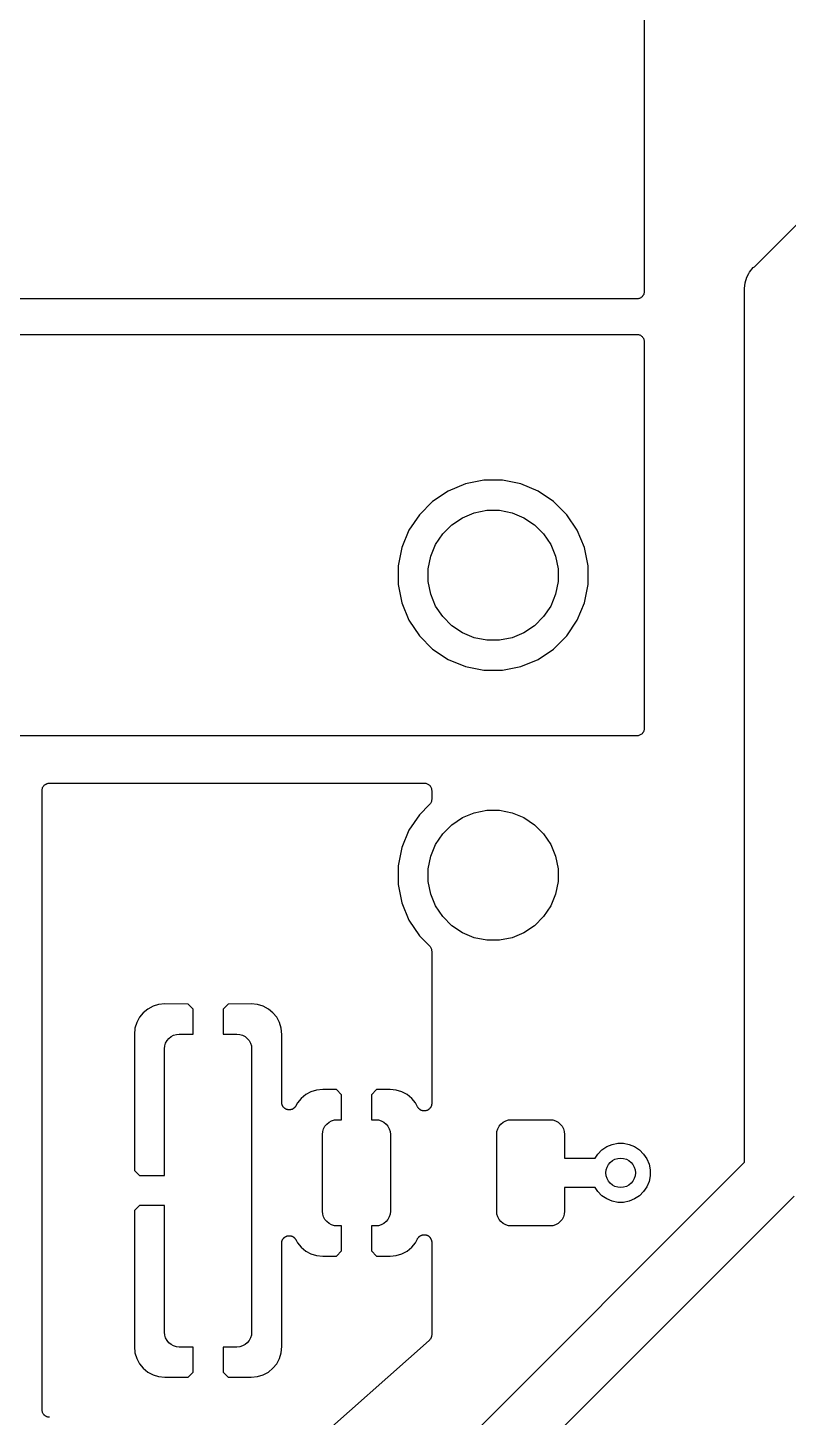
# Model space of a CAD drawing. Extents: x -3.6 to 94.4, y -84.3 to 13.7.
# Drawn here: x 35.36 to 48.24, y -32.74 to -9.21 of the extents above; entities that cross this region are included whole.
import ezdxf

# ---------------------------------------------------------------- set-up
doc = ezdxf.new("R2010")
doc.units = 0
doc.layers.add('BLACK', color=7, linetype='CONTINUOUS')

msp = doc.modelspace()

# ---------------------------------------------------------------- linework, layer by layer
at = {"layer": 'BLACK', "linetype": 'CONTINUOUS'}
for p, q in [((45.8, 2.873), (45.8, -13.673)), ((47.6638, -13.2541), (49.125, -11.7929)), ((47.5358, -13.4327), (47.569, -13.3707)), ((47.569, -13.3707), (47.5823, -13.3459)), ((47.5823, -13.3459), (47.6447, -13.2697)), ((47.6447, -13.2697), (47.6638, -13.2541)), ((47.4976, -13.625), (47.5072, -13.527)), ((47.5, -13.6496), (47.4976, -13.625)), ((47.5072, -13.527), (47.5358, -13.4327)), ((45.673, -13.8), (23.6062, -13.8)), ((45.6849, -13.7988), (45.673, -13.8)), ((45.6968, -13.7977), (45.6849, -13.7988)), ((45.6972, -13.7976), (45.6968, -13.7977)), ((45.6977, -13.7976), (45.6972, -13.7976)), ((45.7091, -13.7941), (45.6977, -13.7976)), ((45.7206, -13.7908), (45.7091, -13.7941)), ((45.721, -13.7905), (45.7206, -13.7908)), ((45.7214, -13.7904), (45.721, -13.7905)), ((45.7319, -13.7848), (45.7214, -13.7904)), ((45.7425, -13.7793), (45.7319, -13.7848)), ((45.7429, -13.779), (45.7425, -13.7793)), ((45.7433, -13.7788), (45.7429, -13.779)), ((45.7525, -13.7712), (45.7433, -13.7788)), ((45.7619, -13.7637), (45.7525, -13.7712)), ((45.7621, -13.7634), (45.7619, -13.7637)), ((45.7625, -13.7631), (45.7621, -13.7634)), ((45.7701, -13.7539), (45.7625, -13.7631)), ((45.7778, -13.7448), (45.7701, -13.7539)), ((45.778, -13.7444), (45.7778, -13.7448)), ((45.7783, -13.744), (45.778, -13.7444)), ((45.784, -13.7335), (45.7783, -13.744)), ((45.7897, -13.723), (45.784, -13.7335)), ((45.7899, -13.7226), (45.7897, -13.723)), ((45.7901, -13.7222), (45.7899, -13.7226)), ((45.7936, -13.7108), (45.7901, -13.7222)), ((45.7972, -13.6994), (45.7936, -13.7108)), ((45.7973, -13.699), (45.7972, -13.6994)), ((45.7974, -13.6985), (45.7973, -13.699)), ((45.7987, -13.6867), (45.7974, -13.6985)), ((45.8, -13.6748), (45.7987, -13.6867)), ((45.8, -13.673), (45.8, -13.6739)), ((45.8, -13.6739), (45.8, -13.6739)), ((45.8, -13.6739), (45.8, -13.6739)), ((45.8, -13.6739), (45.8, -13.6748)), ((47.5, -28.4179), (47.5, -13.6496)), ((24.727, -14.4), (45.673, -14.4)), ((45.673, -14.4), (45.6739, -14.4)), ((45.6739, -14.4), (45.6739, -14.4)), ((45.6739, -14.4), (45.6739, -14.4)), ((45.6739, -14.4), (45.6748, -14.4)), ((45.6748, -14.4), (45.6867, -14.4013)), ((45.6867, -14.4013), (45.6985, -14.4026)), ((45.6985, -14.4026), (45.699, -14.4027)), ((45.699, -14.4027), (45.6994, -14.4028)), ((45.6994, -14.4028), (45.7108, -14.4064)), ((45.7108, -14.4064), (45.7222, -14.4099)), ((45.7222, -14.4099), (45.7226, -14.4101)), ((45.7226, -14.4101), (45.723, -14.4103)), ((45.723, -14.4103), (45.7335, -14.416)), ((45.7335, -14.416), (45.744, -14.4217)), ((45.744, -14.4217), (45.7444, -14.422)), ((45.7444, -14.422), (45.7448, -14.4222)), ((45.7448, -14.4222), (45.7539, -14.4299)), ((45.7539, -14.4299), (45.7631, -14.4375)), ((45.7631, -14.4375), (45.7634, -14.4379)), ((45.7634, -14.4379), (45.7637, -14.4381)), ((45.7637, -14.4381), (45.7712, -14.4475)), ((45.7712, -14.4475), (45.7788, -14.4567)), ((45.7788, -14.4567), (45.779, -14.4571)), ((45.779, -14.4571), (45.7793, -14.4575)), ((45.7793, -14.4575), (45.7848, -14.4681)), ((45.7848, -14.4681), (45.7904, -14.4786)), ((45.7904, -14.4786), (45.7905, -14.479)), ((45.7905, -14.479), (45.7908, -14.4794)), ((45.7908, -14.4794), (45.7941, -14.4909)), ((45.7941, -14.4909), (45.7976, -14.5023)), ((45.7976, -14.5023), (45.7976, -14.5028)), ((45.7976, -14.5028), (45.7978, -14.5032)), ((45.7978, -14.5032), (45.7988, -14.5151)), ((45.7988, -14.5151), (45.8, -14.527)), ((45.8, -14.527), (45.8, -21.073)), ((42.771, -16.9338), (42.4783, -17.055)), ((43.0816, -16.872), (42.771, -16.9338)), ((43.3984, -16.872), (43.0816, -16.872)), ((43.709, -16.9338), (43.3984, -16.872)), ((44.0017, -17.055), (43.709, -16.9338)), ((42.4783, -17.055), (42.215, -17.231)), ((44.265, -17.231), (44.0017, -17.055)), ((42.215, -17.231), (41.991, -17.455)), ((42.9191, -17.4223), (43.1317, -17.38)), ((43.1317, -17.38), (43.3483, -17.38)), ((43.3483, -17.38), (43.5609, -17.4223)), ((44.489, -17.455), (44.265, -17.231)), ((41.991, -17.455), (41.815, -17.7183)), ((42.3856, -17.7788), (42.5388, -17.6256)), ((42.5388, -17.6256), (42.719, -17.5052)), ((42.719, -17.5052), (42.9191, -17.4223)), ((43.5609, -17.4223), (43.761, -17.5052)), ((43.761, -17.5052), (43.9412, -17.6256)), ((43.9412, -17.6256), (44.0944, -17.7788)), ((44.665, -17.7183), (44.489, -17.455)), ((41.815, -17.7183), (41.6938, -18.011)), ((42.2652, -17.959), (42.3856, -17.7788)), ((44.0944, -17.7788), (44.2148, -17.959)), ((44.7862, -18.011), (44.665, -17.7183)), ((41.6938, -18.011), (41.632, -18.3216)), ((42.1823, -18.1591), (42.2652, -17.959)), ((44.2148, -17.959), (44.2977, -18.1591)), ((44.848, -18.3216), (44.7862, -18.011)), ((41.632, -18.3216), (41.632, -18.6384)), ((42.14, -18.3717), (42.1823, -18.1591)), ((44.2977, -18.1591), (44.34, -18.3717)), ((44.848, -18.6384), (44.848, -18.3216)), ((42.14, -18.5883), (42.14, -18.3717)), ((42.1823, -18.8009), (42.14, -18.5883)), ((44.34, -18.5883), (44.2977, -18.8009)), ((44.34, -18.3717), (44.34, -18.5883)), ((41.632, -18.6384), (41.6938, -18.949)), ((42.2652, -19.001), (42.1823, -18.8009)), ((44.2977, -18.8009), (44.2148, -19.001)), ((44.7862, -18.949), (44.848, -18.6384)), ((41.6938, -18.949), (41.815, -19.2417)), ((42.3856, -19.1812), (42.2652, -19.001)), ((44.2148, -19.001), (44.0944, -19.1812)), ((44.665, -19.2417), (44.7862, -18.949)), ((41.815, -19.2417), (41.991, -19.505)), ((42.5388, -19.3344), (42.3856, -19.1812)), ((44.0944, -19.1812), (43.9412, -19.3344)), ((44.489, -19.505), (44.665, -19.2417)), ((41.991, -19.505), (42.215, -19.729)), ((42.719, -19.4548), (42.5388, -19.3344)), ((42.9191, -19.5377), (42.719, -19.4548)), ((43.761, -19.4548), (43.5609, -19.5377)), ((43.9412, -19.3344), (43.761, -19.4548)), ((44.265, -19.729), (44.489, -19.505)), ((42.215, -19.729), (42.4783, -19.905)), ((43.1317, -19.58), (42.9191, -19.5377)), ((43.3483, -19.58), (43.1317, -19.58)), ((43.5609, -19.5377), (43.3483, -19.58)), ((44.0017, -19.905), (44.265, -19.729)), ((42.4783, -19.905), (42.771, -20.0262)), ((43.709, -20.0262), (44.0017, -19.905)), ((42.771, -20.0262), (43.0816, -20.088)), ((43.0816, -20.088), (43.3984, -20.088)), ((43.3984, -20.088), (43.709, -20.0262)), ((45.7525, -21.1712), (45.7433, -21.1788)), ((45.7619, -21.1637), (45.7525, -21.1712)), ((45.7621, -21.1634), (45.7619, -21.1637)), ((45.7625, -21.1631), (45.7621, -21.1634)), ((45.7701, -21.1539), (45.7625, -21.1631)), ((45.7778, -21.1448), (45.7701, -21.1539)), ((45.778, -21.1444), (45.7778, -21.1448)), ((45.7783, -21.144), (45.778, -21.1444)), ((45.784, -21.1335), (45.7783, -21.144)), ((45.7897, -21.123), (45.784, -21.1335)), ((45.7899, -21.1226), (45.7897, -21.123)), ((45.7901, -21.1222), (45.7899, -21.1226)), ((45.7936, -21.1108), (45.7901, -21.1222)), ((45.7972, -21.0994), (45.7936, -21.1108)), ((45.7973, -21.099), (45.7972, -21.0994)), ((45.7974, -21.0985), (45.7973, -21.099)), ((45.7987, -21.0867), (45.7974, -21.0985)), ((45.8, -21.0748), (45.7987, -21.0867)), ((45.8, -21.073), (45.8, -21.0739)), ((45.8, -21.0739), (45.8, -21.0739)), ((45.8, -21.0739), (45.8, -21.0739)), ((45.8, -21.0739), (45.8, -21.0748)), ((45.673, -21.2), (29.735, -21.2)), ((45.6849, -21.1988), (45.673, -21.2)), ((45.6968, -21.1977), (45.6849, -21.1988)), ((45.6972, -21.1976), (45.6968, -21.1977)), ((45.6977, -21.1976), (45.6972, -21.1976)), ((45.7091, -21.1941), (45.6977, -21.1976)), ((45.7206, -21.1908), (45.7091, -21.1941)), ((45.721, -21.1905), (45.7206, -21.1908)), ((45.7214, -21.1904), (45.721, -21.1905)), ((45.7319, -21.1848), (45.7214, -21.1904)), ((45.7425, -21.1793), (45.7319, -21.1848)), ((45.7429, -21.179), (45.7425, -21.1793)), ((45.7433, -21.1788), (45.7429, -21.179)), ((35.6, -22.1252), (35.6013, -22.1133)), ((35.6013, -22.1133), (35.6026, -22.1015)), ((35.6026, -22.1015), (35.6027, -22.101)), ((35.6027, -22.101), (35.6028, -22.1006)), ((35.6028, -22.1006), (35.6064, -22.0892)), ((35.6064, -22.0892), (35.6099, -22.0778)), ((35.6099, -22.0778), (35.6101, -22.0774)), ((35.6101, -22.0774), (35.6103, -22.077)), ((35.6103, -22.077), (35.616, -22.0665)), ((35.616, -22.0665), (35.6217, -22.056)), ((35.6217, -22.056), (35.622, -22.0556)), ((35.622, -22.0556), (35.6222, -22.0552)), ((35.6222, -22.0552), (35.6299, -22.0461)), ((35.6299, -22.0461), (35.6375, -22.0369)), ((35.6375, -22.0369), (35.6379, -22.0366)), ((35.6379, -22.0366), (35.6381, -22.0363)), ((35.6381, -22.0363), (35.6475, -22.0288)), ((35.6475, -22.0288), (35.6567, -22.0212)), ((35.6567, -22.0212), (35.6571, -22.021)), ((35.6571, -22.021), (35.6575, -22.0207)), ((35.6575, -22.0207), (35.6681, -22.0152)), ((35.6681, -22.0152), (35.6786, -22.0096)), ((35.6786, -22.0096), (35.679, -22.0095)), ((35.679, -22.0095), (35.6794, -22.0092)), ((35.6794, -22.0092), (35.6909, -22.0059)), ((35.6909, -22.0059), (35.7023, -22.0024)), ((35.7023, -22.0024), (35.7028, -22.0024)), ((35.7028, -22.0024), (35.7032, -22.0023)), ((35.7032, -22.0023), (35.7151, -22.0012)), ((35.7151, -22.0012), (35.727, -22)), ((35.727, -22), (42.073, -22)), ((42.073, -22), (42.0739, -22)), ((42.0739, -22), (42.0739, -22)), ((42.0739, -22), (42.0739, -22)), ((42.0739, -22), (42.0748, -22)), ((42.0748, -22), (42.0867, -22.0013)), ((42.0867, -22.0013), (42.0985, -22.0026)), ((42.0985, -22.0026), (42.099, -22.0027)), ((42.099, -22.0027), (42.0994, -22.0028)), ((42.0994, -22.0028), (42.1108, -22.0064)), ((42.1108, -22.0064), (42.1222, -22.0099)), ((42.1222, -22.0099), (42.1226, -22.0101)), ((42.1226, -22.0101), (42.123, -22.0103)), ((42.123, -22.0103), (42.1335, -22.016)), ((42.1335, -22.016), (42.144, -22.0217)), ((42.144, -22.0217), (42.1444, -22.022)), ((42.1444, -22.022), (42.1448, -22.0222)), ((42.1448, -22.0222), (42.1539, -22.0299)), ((42.1539, -22.0299), (42.1631, -22.0375)), ((42.1631, -22.0375), (42.1634, -22.0379)), ((42.1634, -22.0379), (42.1637, -22.0381)), ((42.1637, -22.0381), (42.1712, -22.0475)), ((42.1712, -22.0475), (42.1788, -22.0567)), ((42.1788, -22.0567), (42.179, -22.0571)), ((42.179, -22.0571), (42.1793, -22.0575)), ((42.1793, -22.0575), (42.1848, -22.0681)), ((42.1848, -22.0681), (42.1904, -22.0786)), ((42.1904, -22.0786), (42.1905, -22.079)), ((42.1905, -22.079), (42.1908, -22.0794)), ((42.1908, -22.0794), (42.1941, -22.0909)), ((42.1941, -22.0909), (42.1976, -22.1023)), ((42.1976, -22.1023), (42.1976, -22.1028)), ((42.1976, -22.1028), (42.1977, -22.1032)), ((42.1977, -22.1032), (42.1988, -22.1151)), ((42.1988, -22.1151), (42.2, -22.127)), ((35.6, -22.1261), (35.6, -22.1252)), ((35.6, -22.1261), (35.6, -22.1261)), ((35.6, -22.1261), (35.6, -22.1261)), ((35.6, -22.127), (35.6, -22.1261)), ((35.6, -32.6127), (35.6, -22.127)), ((42.1778, -22.3451), (42.1703, -22.3541)), ((42.1781, -22.3445), (42.1778, -22.3451)), ((42.1785, -22.344), (42.1781, -22.3445)), ((42.1841, -22.3337), (42.1785, -22.344)), ((42.1897, -22.3234), (42.1841, -22.3337)), ((42.1899, -22.3227), (42.1897, -22.3234)), ((42.1902, -22.3221), (42.1899, -22.3227)), ((42.1937, -22.311), (42.1902, -22.3221)), ((42.1972, -22.2997), (42.1937, -22.311)), ((42.1973, -22.2991), (42.1972, -22.2997)), ((42.1975, -22.2984), (42.1973, -22.2991)), ((42.1987, -22.2868), (42.1975, -22.2984)), ((42.2, -22.2751), (42.1987, -22.2868)), ((42.2, -22.127), (42.2, -22.2733)), ((42.2, -22.2733), (42.2, -22.2738)), ((42.2, -22.2738), (42.2, -22.2738)), ((42.2, -22.2738), (42.2, -22.2738)), ((42.2, -22.2738), (42.2, -22.2751)), ((41.991, -22.535), (41.815, -22.7983)), ((42.1628, -22.3631), (41.991, -22.535)), ((42.1703, -22.3541), (42.1628, -22.3631)), ((42.5388, -22.7056), (42.719, -22.5852)), ((42.719, -22.5852), (42.9191, -22.5023)), ((42.9191, -22.5023), (43.1317, -22.46)), ((43.1317, -22.46), (43.3483, -22.46)), ((43.3483, -22.46), (43.5609, -22.5023)), ((43.5609, -22.5023), (43.761, -22.5852)), ((43.761, -22.5852), (43.9412, -22.7056)), ((41.815, -22.7983), (41.6938, -23.091)), ((42.3856, -22.8588), (42.5388, -22.7056)), ((43.9412, -22.7056), (44.0944, -22.8588)), ((42.1823, -23.2391), (42.2652, -23.039)), ((42.2652, -23.039), (42.3856, -22.8588)), ((44.0944, -22.8588), (44.2148, -23.039)), ((44.2148, -23.039), (44.2977, -23.2391)), ((41.6938, -23.091), (41.632, -23.4016)), ((42.14, -23.4517), (42.1823, -23.2391)), ((44.2977, -23.2391), (44.34, -23.4517)), ((41.632, -23.4016), (41.632, -23.7184)), ((42.14, -23.6683), (42.14, -23.4517)), ((44.34, -23.4517), (44.34, -23.6683)), ((41.632, -23.7184), (41.6938, -24.029)), ((42.1823, -23.8809), (42.14, -23.6683)), ((44.34, -23.6683), (44.2977, -23.8809)), ((42.2652, -24.081), (42.1823, -23.8809)), ((44.2977, -23.8809), (44.2148, -24.081)), ((41.6938, -24.029), (41.815, -24.3217)), ((42.3856, -24.2612), (42.2652, -24.081)), ((44.2148, -24.081), (44.0944, -24.2612)), ((41.815, -24.3217), (41.991, -24.585)), ((42.5388, -24.4144), (42.3856, -24.2612)), ((42.719, -24.5348), (42.5388, -24.4144)), ((43.9412, -24.4144), (43.761, -24.5348)), ((44.0944, -24.2612), (43.9412, -24.4144)), ((41.991, -24.585), (42.1628, -24.7569)), ((42.9191, -24.6177), (42.719, -24.5348)), ((43.1317, -24.66), (42.9191, -24.6177)), ((43.3483, -24.66), (43.1317, -24.66)), ((43.5609, -24.6177), (43.3483, -24.66)), ((43.761, -24.5348), (43.5609, -24.6177)), ((42.1628, -24.7569), (42.1631, -24.7572)), ((42.1631, -24.7572), (42.1631, -24.7572)), ((42.1631, -24.7572), (42.1631, -24.7572)), ((42.1631, -24.7572), (42.164, -24.7581)), ((42.164, -24.7581), (42.1714, -24.7673)), ((42.1714, -24.7673), (42.1788, -24.7764)), ((42.1788, -24.7764), (42.1791, -24.777)), ((42.1791, -24.777), (42.1795, -24.7775)), ((42.1795, -24.7775), (42.1849, -24.7879)), ((42.1849, -24.7879), (42.1904, -24.7983)), ((42.1904, -24.7983), (42.1906, -24.7989)), ((42.1906, -24.7989), (42.1909, -24.7995)), ((42.1909, -24.7995), (42.1942, -24.8108)), ((42.1942, -24.8108), (42.1976, -24.822)), ((42.1976, -24.822), (42.1976, -24.8227)), ((42.1976, -24.8227), (42.1978, -24.8233)), ((42.1978, -24.8233), (42.1989, -24.835)), ((42.1989, -24.835), (42.2, -24.8467)), ((42.2, -24.8467), (42.2, -27.4249)), ((37.3914, -25.8256), (37.3141, -25.8891)), ((37.4797, -25.7784), (37.3914, -25.8256)), ((37.5754, -25.7494), (37.4797, -25.7784)), ((37.6808, -25.739), (37.5754, -25.7494)), ((38.0738, -25.7416), (37.6808, -25.739)), ((38.1585, -25.8264), (38.0738, -25.7416)), ((38.1585, -26.25), (38.1585, -25.8264)), ((38.7512, -25.7416), (38.6665, -25.8264)), ((38.6665, -25.8264), (38.6665, -26.25)), ((39.1442, -25.739), (38.7512, -25.7416)), ((39.2496, -25.7493), (39.1442, -25.739)), ((39.3453, -25.7784), (39.2496, -25.7493)), ((39.4336, -25.8256), (39.3453, -25.7784)), ((39.5109, -25.8891), (39.4336, -25.8256)), ((37.2034, -26.0547), (37.1743, -26.1504)), ((37.2506, -25.9664), (37.2034, -26.0547)), ((37.3141, -25.8891), (37.2506, -25.9664)), ((39.5744, -25.9664), (39.5109, -25.8891)), ((39.6216, -26.0547), (39.5744, -25.9664)), ((39.6506, -26.1504), (39.6216, -26.0547)), ((37.1743, -26.1504), (37.1639, -26.2562)), ((37.1639, -26.2562), (37.1669, -28.5616)), ((37.7171, -26.3611), (37.7482, -26.3232)), ((37.7482, -26.3232), (37.7861, -26.2921)), ((37.7861, -26.2921), (37.8293, -26.269)), ((37.8293, -26.269), (37.8762, -26.2548)), ((37.8762, -26.2548), (37.925, -26.25)), ((37.925, -26.25), (38.1585, -26.25)), ((38.6665, -26.25), (38.9, -26.25)), ((38.9, -26.25), (38.9488, -26.2548)), ((38.9488, -26.2548), (38.9957, -26.269)), ((38.9957, -26.269), (39.0389, -26.2921)), ((39.0389, -26.2921), (39.0768, -26.3232)), ((39.0768, -26.3232), (39.1079, -26.3611)), ((39.6611, -26.2562), (39.6506, -26.1504)), ((39.6596, -27.4069), (39.6611, -26.2562)), ((37.675, -26.5), (37.6798, -26.4512)), ((37.675, -28.646), (37.675, -26.5)), ((37.6798, -26.4512), (37.694, -26.4043)), ((37.694, -26.4043), (37.7171, -26.3611)), ((39.1079, -26.3611), (39.131, -26.4043)), ((39.131, -26.4043), (39.1452, -26.4512)), ((39.1452, -26.4512), (39.15, -26.5)), ((39.15, -26.5), (39.15, -31.3)), ((40.0664, -27.2756), (39.9891, -27.3391)), ((40.1547, -27.2284), (40.0664, -27.2756)), ((40.2504, -27.1994), (40.1547, -27.2284)), ((40.3556, -27.189), (40.2504, -27.1994)), ((40.5861, -27.1914), (40.3556, -27.189)), ((40.671, -27.2764), (40.5861, -27.1914)), ((40.671, -27.7), (40.671, -27.2764)), ((41.2639, -27.1914), (41.179, -27.2764)), ((41.179, -27.2764), (41.179, -27.7)), ((41.4944, -27.189), (41.2639, -27.1914)), ((41.5996, -27.1993), (41.4944, -27.189)), ((41.6953, -27.2284), (41.5996, -27.1993)), ((41.7836, -27.2756), (41.6953, -27.2284)), ((41.8609, -27.3391), (41.7836, -27.2756)), ((39.6602, -27.413), (39.6596, -27.4069)), ((39.6601, -27.4192), (39.6602, -27.413)), ((39.6614, -27.4253), (39.6601, -27.4192)), ((39.662, -27.4316), (39.6614, -27.4253)), ((39.6637, -27.4374), (39.662, -27.4316)), ((39.6649, -27.4435), (39.6637, -27.4374)), ((39.6673, -27.4493), (39.6649, -27.4435)), ((39.6691, -27.4553), (39.6673, -27.4493)), ((39.672, -27.4607), (39.6691, -27.4553)), ((39.6743, -27.4664), (39.672, -27.4607)), ((39.6778, -27.4717), (39.6743, -27.4664)), ((39.6807, -27.4772), (39.6778, -27.4717)), ((39.6846, -27.482), (39.6807, -27.4772)), ((39.688, -27.4871), (39.6846, -27.482)), ((39.6924, -27.4916), (39.688, -27.4871)), ((39.6963, -27.4964), (39.6924, -27.4916)), ((39.7011, -27.5003), (39.6963, -27.4964)), ((39.7054, -27.5047), (39.7011, -27.5003)), ((39.7106, -27.5082), (39.7054, -27.5047)), ((39.7154, -27.5122), (39.7106, -27.5082)), ((39.7208, -27.5152), (39.7154, -27.5122)), ((39.7259, -27.5186), (39.7208, -27.5152)), ((39.7317, -27.5211), (39.7259, -27.5186)), ((39.7372, -27.5241), (39.7317, -27.5211)), ((39.7431, -27.5259), (39.7372, -27.5241)), ((39.7487, -27.5283), (39.7431, -27.5259)), ((39.7549, -27.5296), (39.7487, -27.5283)), ((39.7609, -27.5314), (39.7549, -27.5296)), ((39.8161, -27.5301), (39.8102, -27.5318)), ((39.8222, -27.529), (39.8161, -27.5301)), ((39.828, -27.5266), (39.8222, -27.529)), ((39.834, -27.5249), (39.828, -27.5266)), ((39.8395, -27.522), (39.834, -27.5249)), ((39.8452, -27.5197), (39.8395, -27.522)), ((39.8504, -27.5163), (39.8452, -27.5197)), ((39.856, -27.5134), (39.8504, -27.5163)), ((39.8608, -27.5096), (39.856, -27.5134)), ((39.8659, -27.5062), (39.8608, -27.5096)), ((39.8704, -27.5018), (39.8659, -27.5062)), ((39.8753, -27.4979), (39.8704, -27.5018)), ((39.8793, -27.4932), (39.8753, -27.4979)), ((39.8837, -27.4889), (39.8793, -27.4932)), ((39.8872, -27.4837), (39.8837, -27.4889)), ((39.8913, -27.4789), (39.8872, -27.4837)), ((39.8942, -27.4735), (39.8913, -27.4789)), ((39.8977, -27.4685), (39.8942, -27.4735)), ((39.8986, -27.4669), (39.8977, -27.4685)), ((39.9256, -27.4164), (39.8986, -27.4669)), ((39.9891, -27.3391), (39.9256, -27.4164)), ((41.9244, -27.4164), (41.8609, -27.3391)), ((41.961, -27.4848), (41.9244, -27.4164)), ((41.9644, -27.4899), (41.961, -27.4848)), ((41.9672, -27.4952), (41.9644, -27.4899)), ((41.9712, -27.5002), (41.9672, -27.4952)), ((41.9748, -27.5054), (41.9712, -27.5002)), ((41.979, -27.5097), (41.9748, -27.5054)), ((41.9829, -27.5144), (41.979, -27.5097)), ((41.9878, -27.5185), (41.9829, -27.5144)), ((41.9923, -27.523), (41.9878, -27.5185)), ((41.9973, -27.5264), (41.9923, -27.523)), ((42.002, -27.5302), (41.9973, -27.5264)), ((42.0076, -27.5333), (42.002, -27.5302)), ((42.1475, -27.5272), (42.1425, -27.5312)), ((42.1528, -27.5237), (42.1475, -27.5272)), ((42.1571, -27.5195), (42.1528, -27.5237)), ((42.1619, -27.5157), (42.1571, -27.5195)), ((42.1659, -27.5108), (42.1619, -27.5157)), ((42.1705, -27.5064), (42.1659, -27.5108)), ((42.1739, -27.5013), (42.1705, -27.5064)), ((42.1778, -27.4967), (42.1739, -27.5013)), ((42.1808, -27.4911), (42.1778, -27.4967)), ((42.1844, -27.4859), (42.1808, -27.4911)), ((42.1868, -27.4803), (42.1844, -27.4859)), ((42.1897, -27.475), (42.1868, -27.4803)), ((42.1916, -27.4689), (42.1897, -27.475)), ((42.1941, -27.4631), (42.1916, -27.4689)), ((42.1954, -27.4571), (42.1941, -27.4631)), ((42.1972, -27.4514), (42.1954, -27.4571)), ((42.1979, -27.445), (42.1972, -27.4514)), ((42.1992, -27.4388), (42.1979, -27.445)), ((42.1993, -27.4328), (42.1992, -27.4388)), ((42.2, -27.4267), (42.1993, -27.4328)), ((42.2, -27.4249), (42.2, -27.4267)), ((39.767, -27.5321), (39.7609, -27.5314)), ((39.773, -27.5333), (39.767, -27.5321)), ((39.7793, -27.5334), (39.773, -27.5333)), ((39.7855, -27.534), (39.7793, -27.5334)), ((39.7917, -27.5335), (39.7855, -27.534)), ((39.7978, -27.5335), (39.7917, -27.5335)), ((39.804, -27.5324), (39.7978, -27.5335)), ((39.8102, -27.5318), (39.804, -27.5324)), ((40.4232, -27.7732), (40.4611, -27.7421)), ((40.4611, -27.7421), (40.5043, -27.719)), ((40.5043, -27.719), (40.5512, -27.7048)), ((40.5512, -27.7048), (40.6, -27.7)), ((40.6, -27.7), (40.671, -27.7)), ((41.179, -27.7), (41.25, -27.7)), ((41.25, -27.7), (41.2988, -27.7048)), ((41.2988, -27.7048), (41.3457, -27.719)), ((41.3457, -27.719), (41.3889, -27.7421)), ((41.3889, -27.7421), (41.4268, -27.7732)), ((42.0128, -27.5368), (42.0076, -27.5333)), ((42.0184, -27.5391), (42.0128, -27.5368)), ((42.0238, -27.542), (42.0184, -27.5391)), ((42.0299, -27.5439), (42.0238, -27.542)), ((42.0357, -27.5464), (42.0299, -27.5439)), ((42.0417, -27.5476), (42.0357, -27.5464)), ((42.0475, -27.5494), (42.0417, -27.5476)), ((42.0538, -27.55), (42.0475, -27.5494)), ((42.06, -27.5513), (42.0538, -27.55)), ((42.0661, -27.5513), (42.06, -27.5513)), ((42.0721, -27.5519), (42.0661, -27.5513)), ((42.0784, -27.5514), (42.0721, -27.5519)), ((42.0848, -27.5514), (42.0784, -27.5514)), ((42.0908, -27.5502), (42.0848, -27.5514)), ((42.0968, -27.5497), (42.0908, -27.5502)), ((42.1029, -27.5479), (42.0968, -27.5497)), ((42.1091, -27.5467), (42.1029, -27.5479)), ((42.1148, -27.5444), (42.1091, -27.5467)), ((42.1206, -27.5427), (42.1148, -27.5444)), ((42.1262, -27.5398), (42.1206, -27.5427)), ((42.1321, -27.5374), (42.1262, -27.5398)), ((42.1372, -27.534), (42.1321, -27.5374)), ((42.1425, -27.5312), (42.1372, -27.534)), ((43.3732, -27.7732), (43.4111, -27.7421)), ((43.4111, -27.7421), (43.4543, -27.719)), ((43.4543, -27.719), (43.5012, -27.7048)), ((43.5012, -27.7048), (43.55, -27.7)), ((43.55, -27.7), (44.2, -27.7)), ((44.2, -27.7), (44.2488, -27.7048)), ((44.2488, -27.7048), (44.2957, -27.719)), ((44.2957, -27.719), (44.3389, -27.7421)), ((44.3389, -27.7421), (44.3768, -27.7732)), ((40.35, -27.95), (40.3548, -27.9012)), ((40.35, -29.25), (40.35, -27.95)), ((40.3548, -27.9012), (40.369, -27.8543)), ((40.369, -27.8543), (40.3921, -27.8111)), ((40.3921, -27.8111), (40.4232, -27.7732)), ((41.4268, -27.7732), (41.4579, -27.8111)), ((41.4579, -27.8111), (41.481, -27.8543)), ((41.481, -27.8543), (41.4952, -27.9012)), ((41.4952, -27.9012), (41.5, -27.95)), ((41.5, -27.95), (41.5, -29.25)), ((43.3, -27.95), (43.3048, -27.9012)), ((43.3, -29.25), (43.3, -27.95)), ((43.3048, -27.9012), (43.319, -27.8543)), ((43.319, -27.8543), (43.3421, -27.8111)), ((43.3421, -27.8111), (43.3732, -27.7732)), ((44.3768, -27.7732), (44.4079, -27.8111)), ((44.4079, -27.8111), (44.431, -27.8543)), ((44.431, -27.8543), (44.4452, -27.9012)), ((44.4452, -27.9012), (44.45, -27.95)), ((44.45, -27.95), (44.45, -28.35)), ((45.0116, -28.2813), (45.0813, -28.2116)), ((45.0813, -28.2116), (45.1632, -28.1569)), ((45.1632, -28.1569), (45.2542, -28.1192)), ((45.2542, -28.1192), (45.3508, -28.1)), ((45.3508, -28.1), (45.4492, -28.1)), ((45.4492, -28.1), (45.5458, -28.1192)), ((45.5458, -28.1192), (45.6368, -28.1569)), ((45.6368, -28.1569), (45.7187, -28.2116)), ((45.7187, -28.2116), (45.7884, -28.2813)), ((39.5388, -36.3791), (47.5, -28.4179)), ((44.45, -28.35), (44.9657, -28.35)), ((44.9657, -28.35), (45.0116, -28.2813)), ((45.7884, -28.2813), (45.8431, -28.3632)), ((45.8431, -28.3632), (45.8808, -28.4542)), ((45.8808, -28.4542), (45.9, -28.5508)), ((37.1669, -28.5616), (37.2514, -28.646)), ((37.2514, -28.646), (37.675, -28.646)), ((45.9, -28.6492), (45.8808, -28.7458)), ((45.9, -28.5508), (45.9, -28.6492)), ((44.9657, -28.85), (44.45, -28.85)), ((44.45, -28.85), (44.45, -29.25)), ((45.0116, -28.9187), (44.9657, -28.85)), ((45.0813, -28.9884), (45.0116, -28.9187)), ((45.7884, -28.9187), (45.7187, -28.9884)), ((45.8431, -28.8368), (45.7884, -28.9187)), ((45.8808, -28.7458), (45.8431, -28.8368)), ((37.2514, -29.154), (37.1669, -29.2384)), ((37.675, -29.154), (37.2514, -29.154)), ((37.675, -31.3), (37.675, -29.154)), ((48.3362, -28.9959), (40.375, -36.9571)), ((45.1632, -29.0431), (45.0813, -28.9884)), ((45.2542, -29.0808), (45.1632, -29.0431)), ((45.3508, -29.1), (45.2542, -29.0808)), ((45.4492, -29.1), (45.3508, -29.1)), ((45.5458, -29.0808), (45.4492, -29.1)), ((45.6368, -29.0431), (45.5458, -29.0808)), ((45.7187, -28.9884), (45.6368, -29.0431)), ((37.1669, -29.2384), (37.1639, -31.5438)), ((40.3548, -29.2988), (40.35, -29.25)), ((40.369, -29.3457), (40.3548, -29.2988)), ((40.3921, -29.3889), (40.369, -29.3457)), ((40.4232, -29.4268), (40.3921, -29.3889)), ((41.4579, -29.3889), (41.4268, -29.4268)), ((41.481, -29.3457), (41.4579, -29.3889)), ((41.4952, -29.2988), (41.481, -29.3457)), ((41.5, -29.25), (41.4952, -29.2988)), ((43.3048, -29.2988), (43.3, -29.25)), ((43.319, -29.3457), (43.3048, -29.2988)), ((43.3421, -29.3889), (43.319, -29.3457)), ((43.3732, -29.4268), (43.3421, -29.3889)), ((44.4079, -29.3889), (44.3768, -29.4268)), ((44.431, -29.3457), (44.4079, -29.3889)), ((44.4452, -29.2988), (44.431, -29.3457)), ((44.45, -29.25), (44.4452, -29.2988)), ((40.4611, -29.4579), (40.4232, -29.4268)), ((40.5043, -29.481), (40.4611, -29.4579)), ((40.5512, -29.4952), (40.5043, -29.481)), ((40.6, -29.5), (40.5512, -29.4952)), ((40.671, -29.5), (40.6, -29.5)), ((40.671, -29.9236), (40.671, -29.5)), ((41.25, -29.5), (41.179, -29.5)), ((41.179, -29.5), (41.179, -29.9236)), ((41.2988, -29.4952), (41.25, -29.5)), ((41.3457, -29.481), (41.2988, -29.4952)), ((41.3889, -29.4579), (41.3457, -29.481)), ((41.4268, -29.4268), (41.3889, -29.4579)), ((42.0678, -29.6486), (42.0739, -29.6481)), ((42.0739, -29.6481), (42.0802, -29.6487)), ((43.4111, -29.4579), (43.3732, -29.4268)), ((43.4543, -29.481), (43.4111, -29.4579)), ((43.5012, -29.4952), (43.4543, -29.481)), ((43.55, -29.5), (43.5012, -29.4952)), ((44.2, -29.5), (43.55, -29.5)), ((44.2488, -29.4952), (44.2, -29.5)), ((44.2957, -29.481), (44.2488, -29.4952)), ((44.3389, -29.4579), (44.2957, -29.481)), ((44.3768, -29.4268), (44.3389, -29.4579)), ((39.6588, -29.7899), (39.6595, -29.7838)), ((39.6588, -29.7917), (39.6588, -29.7899)), ((39.6611, -31.5438), (39.6588, -29.7917)), ((39.6595, -29.7776), (39.6608, -29.7715)), ((39.6595, -29.7838), (39.6595, -29.7776)), ((39.6608, -29.7715), (39.6615, -29.7652)), ((39.6615, -29.7652), (39.6634, -29.7594)), ((39.6634, -29.7594), (39.6646, -29.7534)), ((39.6646, -29.7534), (39.6671, -29.7476)), ((39.6671, -29.7476), (39.669, -29.7416)), ((39.669, -29.7416), (39.6719, -29.7362)), ((39.6719, -29.7362), (39.6744, -29.7306)), ((39.6744, -29.7306), (39.6779, -29.7254)), ((39.6779, -29.7254), (39.6809, -29.7199)), ((39.6809, -29.7199), (39.6849, -29.7152)), ((39.6849, -29.7152), (39.6883, -29.7101)), ((39.6883, -29.7101), (39.6928, -29.7057)), ((39.6928, -29.7057), (39.6968, -29.7009)), ((39.6968, -29.7009), (39.7016, -29.697)), ((39.7016, -29.697), (39.706, -29.6927)), ((39.706, -29.6927), (39.7112, -29.6893)), ((39.7112, -29.6893), (39.7161, -29.6853)), ((39.7161, -29.6853), (39.7216, -29.6825)), ((39.7216, -29.6825), (39.7267, -29.6791)), ((39.7267, -29.6791), (39.7325, -29.6767)), ((39.7325, -29.6767), (39.7381, -29.6738)), ((39.7381, -29.6738), (39.744, -29.6721)), ((39.744, -29.6721), (39.7497, -29.6697)), ((39.7497, -29.6697), (39.7558, -29.6685)), ((39.7558, -29.6685), (39.7618, -29.6668)), ((39.7618, -29.6668), (39.7679, -29.6662)), ((39.7679, -29.6662), (39.774, -29.665)), ((39.774, -29.665), (39.7803, -29.6651)), ((39.7803, -29.6651), (39.7865, -29.6645)), ((39.7865, -29.6645), (39.7926, -29.6651)), ((39.7926, -29.6651), (39.7988, -29.6652)), ((39.7988, -29.6652), (39.8049, -29.6664)), ((39.8049, -29.6664), (39.8112, -29.6671)), ((39.8112, -29.6671), (39.817, -29.6689)), ((39.817, -29.6689), (39.8231, -29.6701)), ((39.8231, -29.6701), (39.8289, -29.6725)), ((39.8289, -29.6725), (39.8348, -29.6744)), ((39.8348, -29.6744), (39.8403, -29.6773)), ((39.8403, -29.6773), (39.8459, -29.6796)), ((39.8459, -29.6796), (39.8512, -29.6831)), ((39.8512, -29.6831), (39.8567, -29.6861)), ((39.8567, -29.6861), (39.8614, -29.69)), ((39.8614, -29.69), (39.8665, -29.6935)), ((39.8665, -29.6935), (39.8709, -29.6979)), ((39.8709, -29.6979), (39.8758, -29.7019)), ((39.8758, -29.7019), (39.8797, -29.7067)), ((39.8797, -29.7067), (39.884, -29.711)), ((39.884, -29.711), (39.8875, -29.7162)), ((39.8875, -29.7162), (39.8915, -29.7211)), ((39.8915, -29.7211), (39.8944, -29.7265)), ((39.8944, -29.7265), (39.8978, -29.7316)), ((39.8978, -29.7316), (39.9256, -29.7836)), ((39.9256, -29.7836), (39.9891, -29.8609)), ((39.9891, -29.8609), (40.0664, -29.9244)), ((41.7836, -29.9244), (41.8609, -29.8609)), ((41.8609, -29.8609), (41.9244, -29.7836)), ((41.9244, -29.7836), (41.961, -29.7152)), ((41.961, -29.7152), (41.9618, -29.7136)), ((41.9618, -29.7136), (41.9653, -29.7086)), ((41.9653, -29.7086), (41.9682, -29.7033)), ((41.9682, -29.7033), (41.9723, -29.6984)), ((41.9723, -29.6984), (41.9759, -29.6932)), ((41.9759, -29.6932), (41.9802, -29.689)), ((41.9802, -29.689), (41.9841, -29.6843)), ((41.9841, -29.6843), (41.9891, -29.6803)), ((41.9891, -29.6803), (41.9936, -29.6759)), ((41.9936, -29.6759), (41.9987, -29.6726)), ((41.9987, -29.6726), (42.0035, -29.6688)), ((42.0035, -29.6688), (42.0091, -29.6658)), ((42.0091, -29.6658), (42.0144, -29.6624)), ((42.0144, -29.6624), (42.02, -29.6601)), ((42.02, -29.6601), (42.0254, -29.6573)), ((42.0254, -29.6573), (42.0315, -29.6555)), ((42.0315, -29.6555), (42.0374, -29.6531)), ((42.0374, -29.6531), (42.0434, -29.652)), ((42.0434, -29.652), (42.0492, -29.6503)), ((42.0492, -29.6503), (42.0555, -29.6497)), ((42.0555, -29.6497), (42.0618, -29.6486)), ((42.0618, -29.6486), (42.0678, -29.6486)), ((42.0802, -29.6487), (42.0866, -29.6488)), ((42.0866, -29.6488), (42.0925, -29.65)), ((42.0925, -29.65), (42.0985, -29.6506)), ((42.0985, -29.6506), (42.1046, -29.6525)), ((42.1046, -29.6525), (42.1108, -29.6538)), ((42.1108, -29.6538), (42.1164, -29.6562)), ((42.1164, -29.6562), (42.1222, -29.658)), ((42.1222, -29.658), (42.1278, -29.661)), ((42.1278, -29.661), (42.1336, -29.6635)), ((42.1336, -29.6635), (42.1387, -29.6669)), ((42.1387, -29.6669), (42.144, -29.6698)), ((42.144, -29.6698), (42.1489, -29.6738)), ((42.1489, -29.6738), (42.1542, -29.6774)), ((42.1542, -29.6774), (42.1584, -29.6817)), ((42.1584, -29.6817), (42.1631, -29.6856)), ((42.1631, -29.6856), (42.1671, -29.6905)), ((42.1671, -29.6905), (42.1716, -29.695)), ((42.1716, -29.695), (42.1749, -29.7001)), ((42.1749, -29.7001), (42.1788, -29.7048)), ((42.1788, -29.7048), (42.1818, -29.7104)), ((42.1818, -29.7104), (42.1853, -29.7157)), ((42.1853, -29.7157), (42.1876, -29.7213)), ((42.1876, -29.7213), (42.1904, -29.7267)), ((42.1904, -29.7267), (42.1922, -29.7327)), ((42.1922, -29.7327), (42.1947, -29.7386)), ((42.1947, -29.7386), (42.1958, -29.7446)), ((42.1958, -29.7446), (42.1976, -29.7504)), ((42.1976, -29.7504), (42.1982, -29.7567)), ((42.1982, -29.7567), (42.1994, -29.7629)), ((42.1994, -29.7629), (42.1994, -29.769)), ((42.1994, -29.769), (42.2, -29.7751)), ((42.2, -29.7751), (42.2, -31.3429)), ((40.0664, -29.9244), (40.1547, -29.9716)), ((40.1547, -29.9716), (40.2504, -30.0006)), ((40.2504, -30.0006), (40.3556, -30.011)), ((40.3556, -30.011), (40.5861, -30.0086)), ((40.5861, -30.0086), (40.671, -29.9236)), ((41.179, -29.9236), (41.2639, -30.0086)), ((41.2639, -30.0086), (41.4944, -30.011)), ((41.4944, -30.011), (41.5996, -30.0007)), ((41.5996, -30.0007), (41.6953, -29.9716)), ((41.6953, -29.9716), (41.7836, -29.9244)), ((37.6798, -31.3488), (37.675, -31.3)), ((37.694, -31.3957), (37.6798, -31.3488)), ((37.7171, -31.4389), (37.694, -31.3957)), ((37.7482, -31.4768), (37.7171, -31.4389)), ((37.7861, -31.5079), (37.7482, -31.4768)), ((37.8293, -31.531), (37.7861, -31.5079)), ((42.1573, -31.4379), (38.8797, -34.3459)), ((39.0389, -31.5079), (38.9957, -31.531)), ((39.0768, -31.4768), (39.0389, -31.5079)), ((39.1079, -31.4389), (39.0768, -31.4768)), ((39.131, -31.3957), (39.1079, -31.4389)), ((39.1452, -31.3488), (39.131, -31.3957)), ((39.15, -31.3), (39.1452, -31.3488)), ((42.1594, -31.4356), (42.1573, -31.4379)), ((42.1619, -31.4336), (42.1594, -31.4356)), ((42.1678, -31.4265), (42.1619, -31.4336)), ((42.1741, -31.4197), (42.1678, -31.4265)), ((42.1758, -31.417), (42.1741, -31.4197)), ((42.1778, -31.4146), (42.1758, -31.417)), ((42.1823, -31.4065), (42.1778, -31.4146)), ((42.1871, -31.3986), (42.1823, -31.4065)), ((42.1882, -31.3957), (42.1871, -31.3986)), ((42.1897, -31.3929), (42.1882, -31.3957)), ((42.1925, -31.3841), (42.1897, -31.3929)), ((42.1958, -31.3754), (42.1925, -31.3841)), ((42.1963, -31.3723), (42.1958, -31.3754)), ((42.1972, -31.3693), (42.1963, -31.3723)), ((42.1983, -31.3601), (42.1972, -31.3693)), ((42.1997, -31.3509), (42.1983, -31.3601)), ((42.2, -31.3447), (42.1996, -31.3478)), ((42.1996, -31.3478), (42.1997, -31.3509)), ((42.2, -31.3429), (42.2, -31.3447)), ((37.1639, -31.5438), (37.1743, -31.6496)), ((37.1743, -31.6496), (37.2034, -31.7453)), ((37.2034, -31.7453), (37.2506, -31.8336)), ((37.8762, -31.5452), (37.8293, -31.531)), ((37.925, -31.55), (37.8762, -31.5452)), ((38.1585, -31.55), (37.925, -31.55)), ((38.1585, -31.9736), (38.1585, -31.55)), ((38.9, -31.55), (38.6665, -31.55)), ((38.6665, -31.55), (38.6665, -31.9736)), ((38.9488, -31.5452), (38.9, -31.55)), ((38.9957, -31.531), (38.9488, -31.5452)), ((39.5744, -31.8336), (39.6216, -31.7453)), ((39.6216, -31.7453), (39.6506, -31.6496)), ((39.6506, -31.6496), (39.6611, -31.5438)), ((37.2506, -31.8336), (37.3141, -31.9109)), ((37.3141, -31.9109), (37.3914, -31.9744)), ((37.3914, -31.9744), (37.4797, -32.0216)), ((38.0738, -32.0584), (38.1585, -31.9736)), ((38.6665, -31.9736), (38.7512, -32.0584)), ((39.3453, -32.0216), (39.4336, -31.9744)), ((39.4336, -31.9744), (39.5109, -31.9109)), ((39.5109, -31.9109), (39.5744, -31.8336)), ((37.4797, -32.0216), (37.5754, -32.0506)), ((37.5754, -32.0506), (37.6808, -32.061)), ((37.6808, -32.061), (38.0738, -32.0584)), ((38.7512, -32.0584), (39.1442, -32.061)), ((39.1442, -32.061), (39.2496, -32.0506)), ((39.2496, -32.0506), (39.3453, -32.0216)), ((35.6011, -32.6244), (35.6, -32.6127)), ((35.6021, -32.636), (35.6011, -32.6244)), ((35.6023, -32.6367), (35.6021, -32.636)), ((35.6024, -32.6374), (35.6023, -32.6367)), ((35.6058, -32.6486), (35.6024, -32.6374)), ((35.609, -32.6598), (35.6058, -32.6486)), ((35.6094, -32.6604), (35.609, -32.6598)), ((35.6096, -32.6611), (35.6094, -32.6604)), ((35.6151, -32.6714), (35.6096, -32.6611)), ((35.6204, -32.6818), (35.6151, -32.6714)), ((35.6209, -32.6824), (35.6204, -32.6818)), ((35.6212, -32.683), (35.6209, -32.6824)), ((35.6286, -32.6921), (35.6212, -32.683)), ((35.6359, -32.7012), (35.6286, -32.6921)), ((35.6364, -32.7017), (35.6359, -32.7012)), ((35.6369, -32.7022), (35.6364, -32.7017)), ((35.6459, -32.7097), (35.6369, -32.7022)), ((35.6548, -32.7172), (35.6459, -32.7097)), ((35.6554, -32.7176), (35.6548, -32.7172)), ((35.656, -32.718), (35.6554, -32.7176)), ((35.6663, -32.7236), (35.656, -32.718)), ((35.6765, -32.7292), (35.6663, -32.7236)), ((35.6772, -32.7295), (35.6765, -32.7292)), ((35.6778, -32.7298), (35.6772, -32.7295)), ((35.6889, -32.7333), (35.6778, -32.7298)), ((35.7001, -32.7368), (35.6889, -32.7333)), ((35.7008, -32.7369), (35.7001, -32.7368)), ((35.7015, -32.7371), (35.7008, -32.7369)), ((35.7131, -32.7384), (35.7015, -32.7371)), ((35.7247, -32.7397), (35.7131, -32.7384))]:
    msp.add_line(p, q, dxfattribs=at)
at = {"layer": 'BLACK'}
msp.add_circle((45.4, -28.6), 0.25, dxfattribs=at)

doc.saveas('drawing.dxf')
